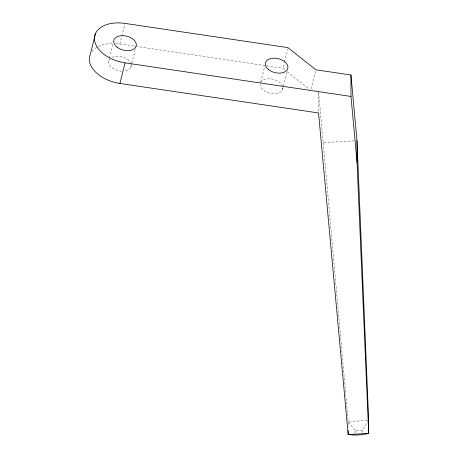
<?xml version="1.0" encoding="UTF-8"?>
<svg xmlns="http://www.w3.org/2000/svg" width="458" height="458" viewBox="0 0 458 458"><rect width="100%" height="100%" fill="white"/><g stroke="black" fill="none" stroke-linecap="round" stroke-linejoin="round"><path stroke-width="0.34" stroke-dasharray="2.29 1.72" d="M108.97 60.21L109.313 58.842M109.485 58.155L113.074 43.745M115.863 43.567A31.155 19.368 14 0 1 119.859 43.991L124.988 23.404M130.816 67.234L135.265 49.39M260.751 82.062L264.69 66.278M285.008 69.977L282.775 68.208L284.143 62.717M284.315 62.03L287.567 48.995M282.426 89.768L283.113 87.02M283.279 86.339L287.046 71.242M311.074 89.001L315.694 70.475M362.158 432.575L362.152 430.434L368.289 420.959M318.516 91.531L323.216 142.593L354.177 140.858M367.259 420.444L348.154 421.509L348.16 426.999M323.216 142.593L348.154 421.509L355.397 430.812L362.152 430.434M119.859 43.991L265.846 65.689M266.55 65.797L282.775 68.208M287.246 71.751L309.614 89.487M355.397 430.812L355.402 433.669M318.516 92.957L318.55 112.262M282.809 87.936A11.513 7.156 14 0 1 271.514 93.547A11.513 7.156 14 0 1 260.201 84.575M260.579 82.749A11.513 7.156 14 0 1 271.491 78.965A11.513 7.156 14 0 1 282.42 85.995M92.018 51.433A31.155 19.368 14 0 1 111.941 43.487M130.805 63.456A11.513 7.156 14 0 1 124.227 71.105M121.673 71.19A11.513 7.156 14 0 1 110.87 66.771A11.513 7.156 14 0 1 109.639 59.116M111.889 57.376A11.513 7.156 14 0 1 130.593 62.969"/><path stroke-width="0.69" d="M95.47 33.64L90.335 54.221A31.155 19.368 14 0 0 119.927 83.453L318.55 112.977L348.177 434.545L355.402 435.1L362.158 434.722L368.696 433.4L368.673 420.364L356.994 140.703L350.942 74.998L315.865 69.788L287.905 47.621L124.988 23.404A31.155 19.368 14 0 0 94.434 38.592A31.155 19.368 14 0 0 125.057 62.866L350.977 96.449L357.034 162.149L368.696 433.4L348.177 434.545L348.166 430.428M119.927 83.453L125.057 62.866M356.994 140.703L357.034 162.149M350.942 74.998L350.977 96.449M268.651 69.639A11.513 7.156 14 0 0 287.561 69.181A11.513 7.156 14 0 0 273.701 58.195A11.513 7.156 14 0 0 268.651 69.639M117.042 47.105A11.513 7.156 14 0 0 135.946 46.647A11.513 7.156 14 0 0 122.086 35.655A11.513 7.156 14 0 0 117.042 47.105"/></g></svg>
